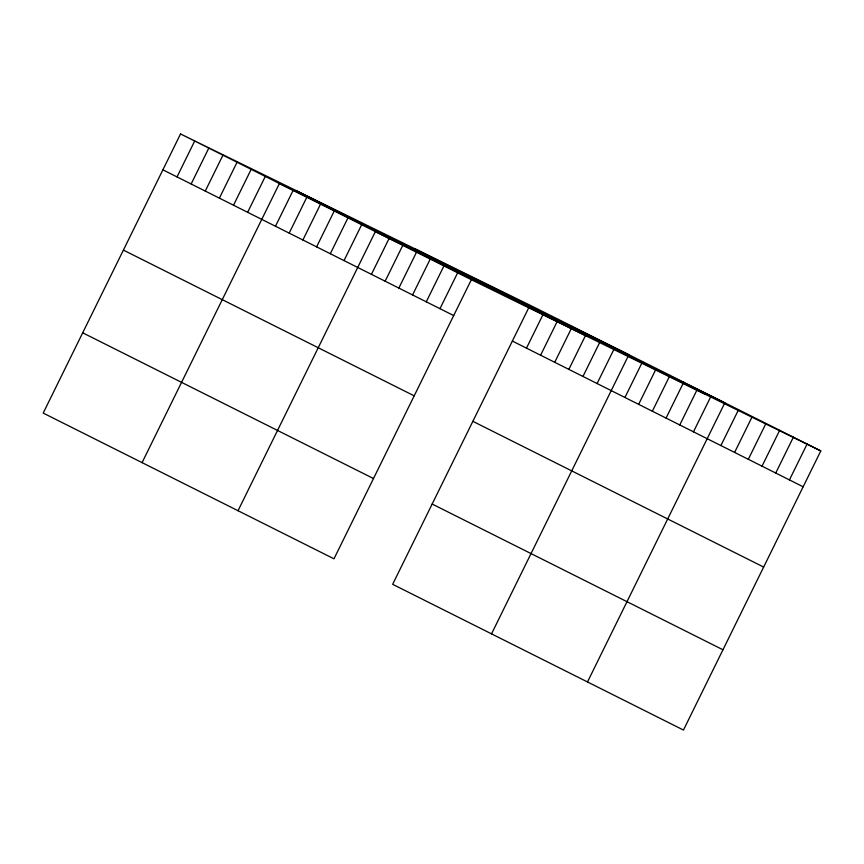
<?xml version="1.0" encoding="UTF-8"?>
<svg xmlns="http://www.w3.org/2000/svg" width="864" height="864" viewBox="0 0 864 864"><rect width="100%" height="100%" fill="white"/><g stroke="black" fill="none" stroke-linecap="round" stroke-linejoin="round"><path stroke-width="1.3" d="M180.544 133.952L43.2 413.078L333.99 558.814L471.344 279.688L180.544 133.952L530.01 305.186L820.8 450.922L683.456 730.048L392.656 584.312L528.833 307.584M177.023 176.904L194.67 141.037M191.149 183.989L208.796 148.111M205.265 191.063L222.923 155.196M219.391 198.148L237.038 162.27M233.518 205.222L251.165 169.344M247.644 212.296L265.291 176.429M142.074 462.629L279.418 183.503L628.873 354.737L491.53 633.863M275.476 226.249L293.123 190.372M289.181 233.118L306.839 197.24M302.897 239.987L320.544 204.12M316.602 246.856L334.249 210.989M330.307 253.724L347.965 217.858M344.023 260.593L361.67 224.726M238.032 510.721L375.376 231.595L724.842 402.829L587.488 681.955M371.434 274.342L389.092 238.464M385.139 281.21L402.797 245.333M398.855 288.079L416.502 252.202M412.56 294.948L430.218 259.081M426.265 301.817L443.923 265.95M439.981 308.686L457.628 272.819M526.478 348.138L542.959 314.658M540.605 355.212L558.252 319.345M554.731 362.297L572.378 326.419M568.858 369.371L585.911 334.692M582.973 376.456L600.037 341.777M597.1 383.53L614.164 348.851M624.931 397.483L642.589 361.606M638.647 404.352L656.294 368.474M652.352 411.221L670 375.343M666.058 418.09L683.716 382.212M679.774 424.958L697.421 389.081M693.479 431.827L711.126 395.96M720.9 445.565L738.547 409.698M734.605 452.434L752.252 416.567M748.31 459.313L765.968 423.436M762.026 466.182L779.674 430.304M775.732 473.051L793.379 437.173M789.437 479.92L807.095 444.042M471.344 279.688L820.8 450.922M414.688 248.681L705.478 394.405M295.866 190.469L586.656 336.193M512.352 341.064L803.153 486.788M162.896 169.83L453.686 315.554M472.856 421.33L763.646 567.065M123.401 250.106L414.191 395.831M432.162 504.036L722.952 649.771M82.696 332.813L373.496 478.537"/></g></svg>
